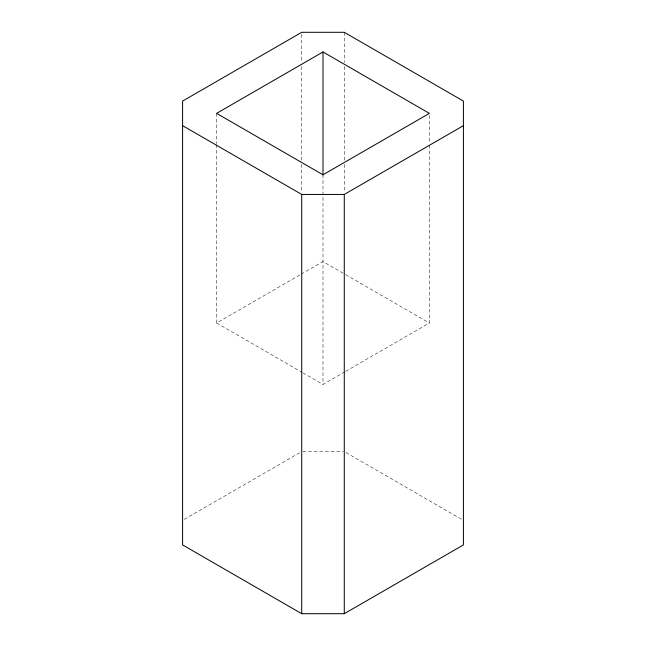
<?xml version="1.0" encoding="UTF-8"?>
<svg xmlns="http://www.w3.org/2000/svg" width="646" height="646" viewBox="0 0 646 646"><rect width="100%" height="100%" fill="white"/><g stroke="black" fill="none" stroke-linecap="round" stroke-linejoin="round"><path stroke-width="0.48" stroke-dasharray="3.23 2.42" d="M216.62 144.615L216.62 323L300.325 274.671M301.197 274.17L323 261.582L344.803 274.17M302.942 372.839L323 384.418L344.803 371.83M345.675 371.329L429.38 323L429.38 144.615M184.32 519.344L299.986 452.563M302.716 451.562L343.284 451.562M345.675 274.671L429.38 323M216.62 323L302.07 372.338M346.014 452.563L461.68 519.344M429.38 115.384L429.38 143.606M344.278 32.3L344.278 62.533M344.278 66.57L344.278 160.297M344.278 164.326L344.278 192.548M323 174.791L323 384.418M301.722 34.319L301.722 62.533M301.722 66.57L301.722 160.297M301.722 164.326L301.722 192.548M216.62 113.373L216.62 143.606"/><path stroke-width="0.97" d="M323 51.955L216.62 113.373L323 174.791L429.38 113.373L323 51.955L323 174.913M182.584 125.655L301.722 194.438L344.278 194.438L463.416 125.655M344.278 613.7L463.416 544.909L463.416 101.091L344.278 32.3L301.722 32.3L182.584 101.091L182.584 544.909L301.722 613.7L344.278 613.7L344.278 194.438M301.722 194.438L301.722 613.7"/></g></svg>
